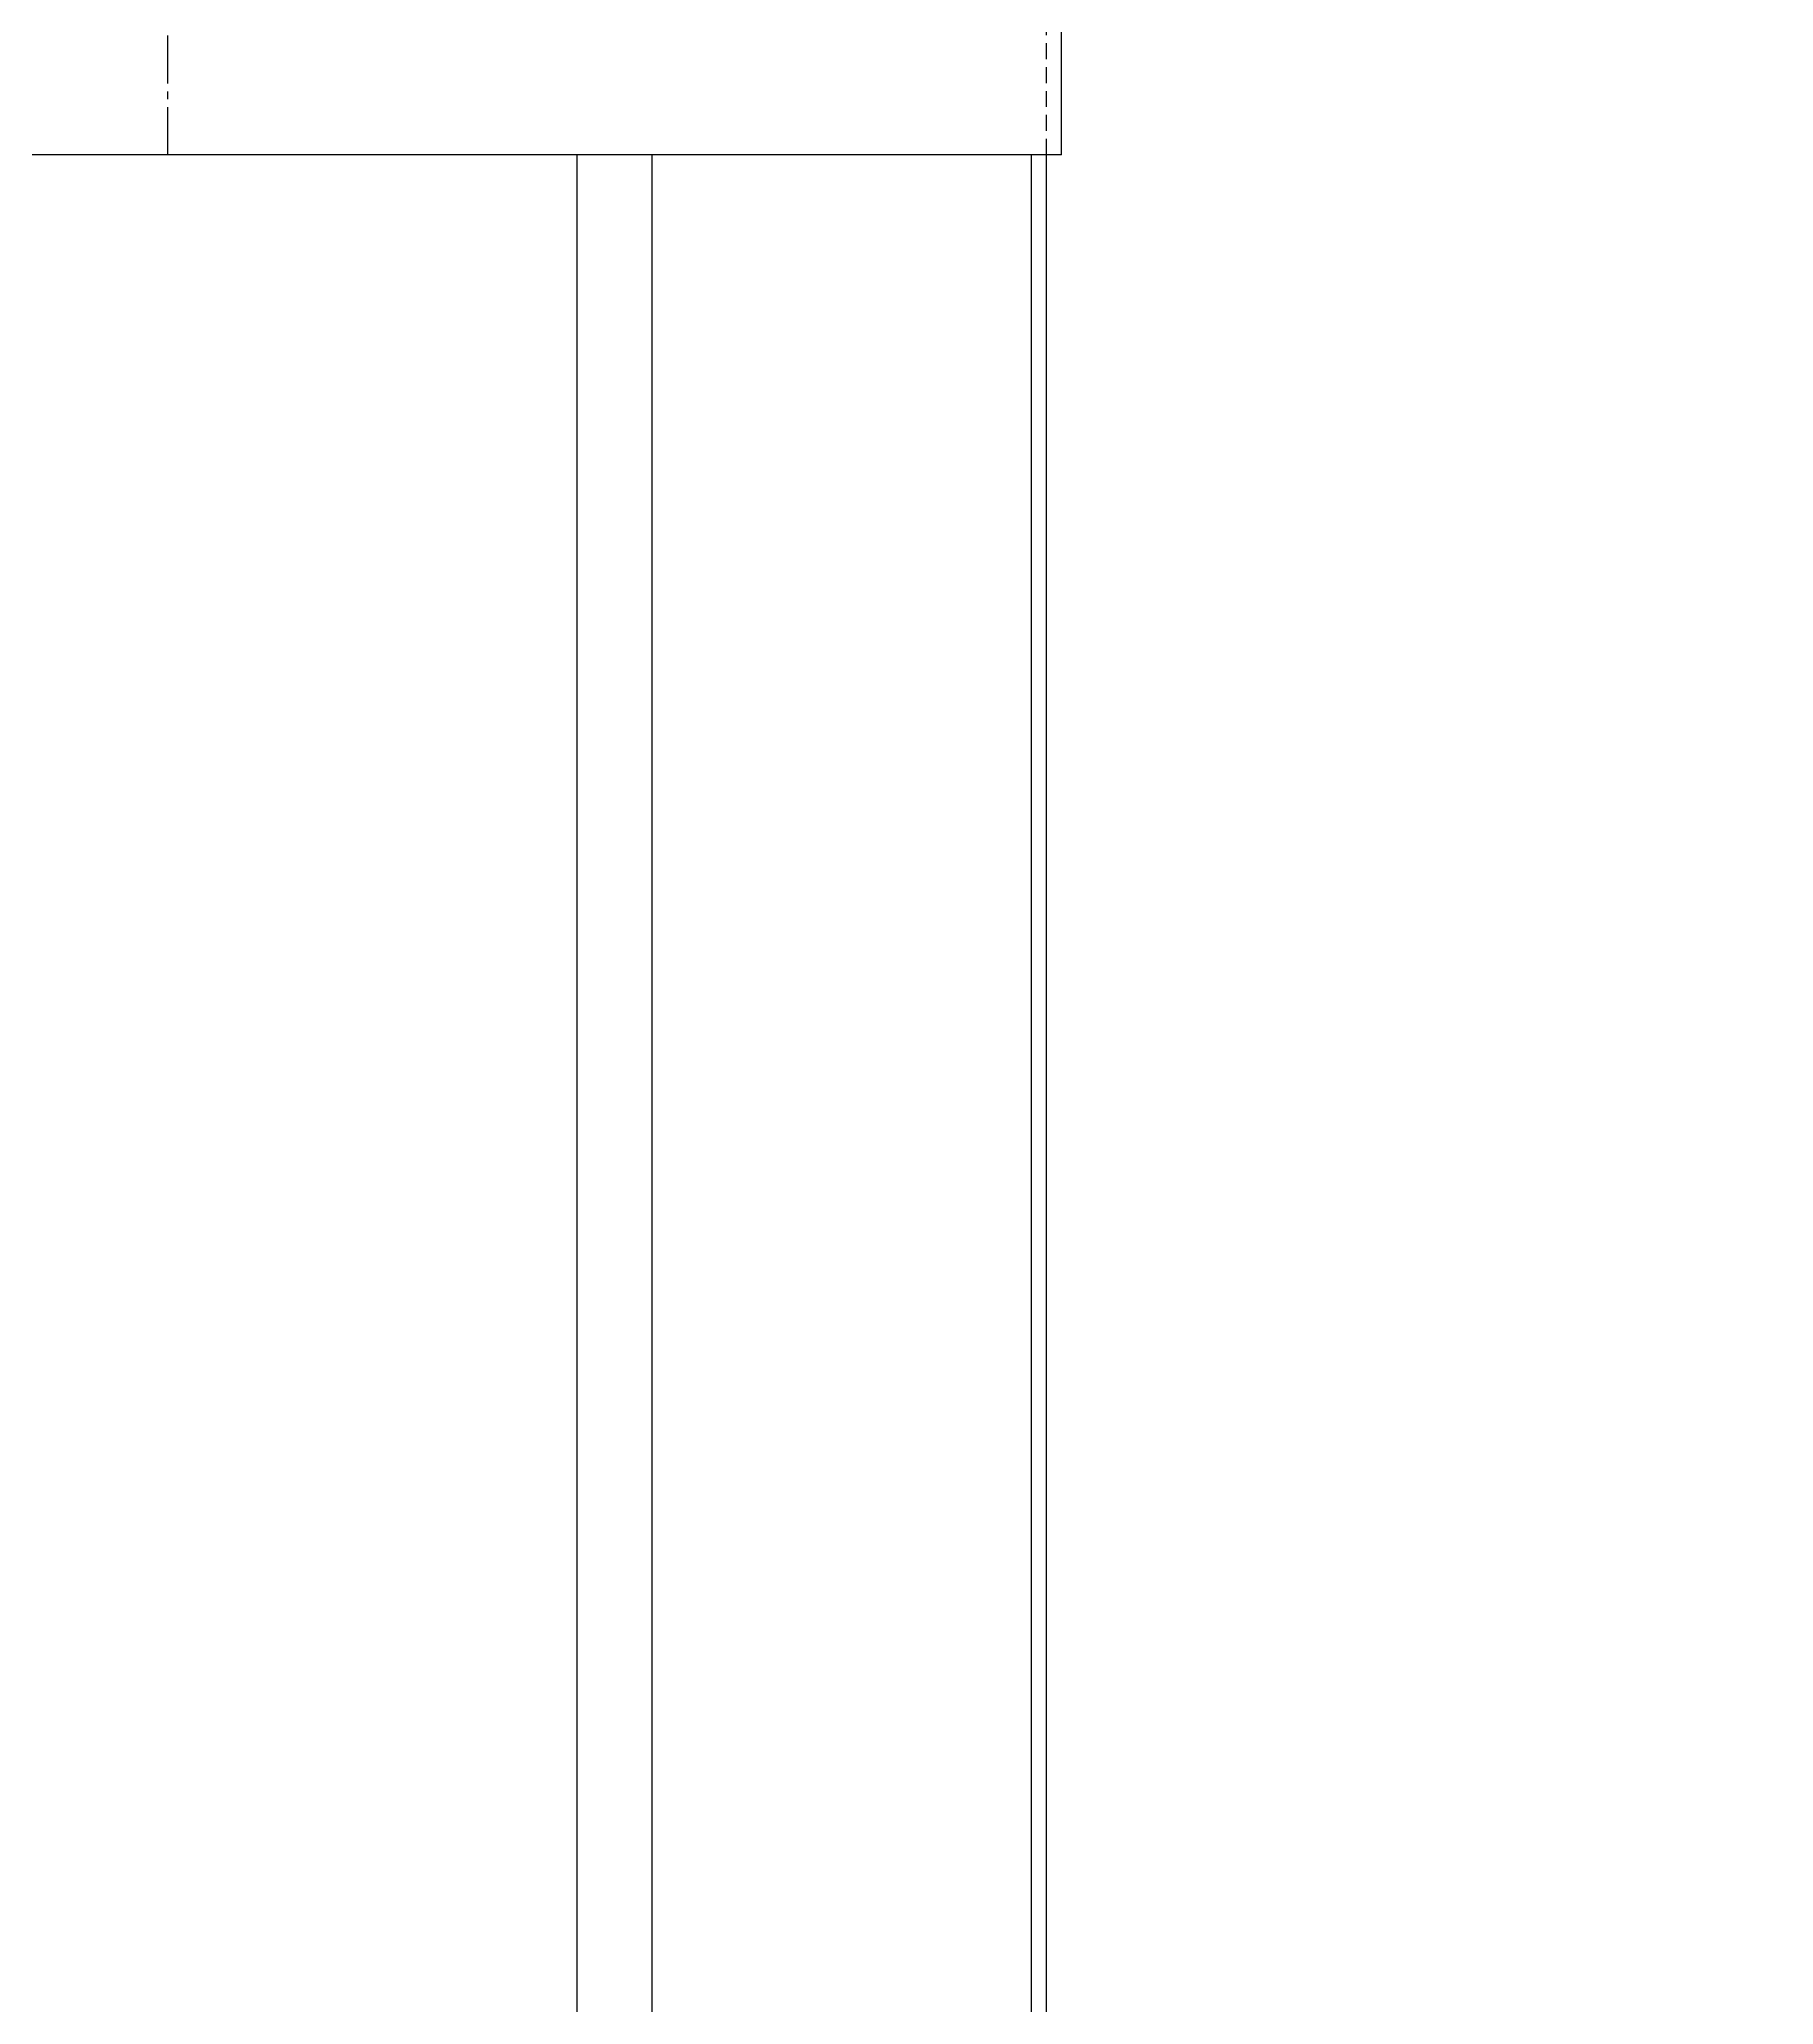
# Model space of a CAD drawing. Header units: millimetres. Extents: x -272986 to 200319, y -34579 to 49604.
# Drawn here: x -28860 to -28169, y 7386 to 8169 of the extents above; entities that cross this region are included whole.
import ezdxf
from ezdxf import colors
from ezdxf.entities.mleader import LeaderData, LeaderLine
from ezdxf.math import Vec2, Vec3

# ---------------------------------------------------------------- set-up
doc = ezdxf.new("R2010")
doc.units = ezdxf.units.MM
doc.linetypes.add('CENTER2', pattern=[28.575000000000003, 19.05, -3.175, 3.175, -3.175])
doc.linetypes.add('HIDDEN', pattern=[9.524999999999999, 6.35, -3.175])
doc.layers.get('Defpoints').update_dxf_attribs({"color": 9})
for name, color, linetype in [('X 2001 M', 1, 'CENTER2'), ('X 3001 D', 5, 'Continuous'), ('X 4001 T', 7, 'Continuous'), ('X 5001 H', 8, 'Continuous')]:
    doc.layers.add(name, color=color, linetype=linetype)
doc.styles.add('BIT STD. 2.5', font='isocpeur.ttf', dxfattribs={"height": 2.5})
doc.styles.add('BIT STD. 3.0', font='isocpeur.ttf', dxfattribs={"height": 2.5})
doc.dimstyles.new('BIT STD. 2.5', dxfattribs={"dimtxt": 2.5, "dimasz": 2.5, "dimexe": 1, "dimexo": 0.75, "dimgap": 1, "dimtad": 1, "dimdec": 0, "dimdsep": 46, "dimtxsty": 'BIT STD. 2.5', "dimcen": 0, "dimadec": 0, "dimazin": 0, "dimtfac": 1, "dimtdec": 0, "dimtmove": 0, "dimatfit": 3, "dimfxl": 1, "dimtfill": 1, "dimlwd": -1, "dimlwe": -1, "dimarcsym": 0})
doc.dimstyles.new('BIT STD. 3.0', dxfattribs={"dimtxt": 3, "dimasz": 3, "dimexe": 1, "dimexo": 0.75, "dimgap": 1, "dimtad": 1, "dimdec": 0, "dimdsep": 46, "dimtxsty": 'BIT STD. 3.0', "dimcen": 0, "dimadec": 0, "dimazin": 0, "dimtfac": 1, "dimtdec": 0, "dimtmove": 0, "dimatfit": 3, "dimfxl": 1, "dimtfill": 1, "dimlwd": -1, "dimlwe": -1, "dimarcsym": 0})

# ---------------------------------------------------------------- blocks, each defined once
blk = doc.blocks.new('*D32')
at = {"layer": 'Defpoints', "color": 0, "transparency": 16777216}
for p in [(-29510.67678410279, 8302.029233528097), (-27304.06413126659, 8302.0292335281), (-29510.67678410279, 7102.029233528097)]:
    blk.add_point(p, dxfattribs=at)
at = {"layer": 'X 3001 D', "color": 0, "transparency": 16777216}
for p, q in [((-29465.67678410279, 8302.029233528097), (-27244.06413126659, 8302.0292335281)), ((-27304.06413126659, 7252.029233528097), (-27304.06413126659, 8152.029233528098)), ((-29465.67678410279, 7102.029233528097), (-27244.06413126659, 7102.029233528097))]:
    blk.add_line(p, q, dxfattribs=at)
for points in [[(-27329.06413126659, 8152.029233528098), (-27279.06413126659, 8152.029233528098), (-27304.06413126659, 8302.0292335281)], [(-27329.06413126659, 7252.029233528097), (-27279.06413126659, 7252.029233528097), (-27304.06413126659, 7102.029233528097)]]:
    blk.add_solid(points, dxfattribs=at)
at = {"layer": 'X 3001 D', "color": 0, "transparency": 16777216, "insert": (-27439.06413126658, 7702.029233528105), "char_height": 150, "attachment_point": 5, "rotation": 90, "style": 'BIT STD. 2.5', "bg_fill": 3, "box_fill_scale": 1.1, "bg_fill_color": 256, "bg_fill_true_color": 13158600, "bg_fill_transparency": 0}
blk.add_mtext('1200', dxfattribs=at)
blk = doc.blocks.new('*U58')
at = {"layer": 'X 2001 M', "color": 0, "linetype": 'CENTER2', "transparency": 16777216}
blk.add_line((0, -122.9790510162248), (0, -72.73905101622483), dxfattribs=at)
blk = doc.blocks.new('Cage Hoop Side')
for p, q in [((-30, -25), (-30.00000000000728, 24.99999999999909)), ((777, 25), (-30, 25)), ((777, -25), (776.9999999999927, 24.99999999999909)), ((777, -25), (-30, -25))]:
    blk.add_line(p, q)
blk.add_circle((0, 0), 7)
at = {"layer": 'X 5001 H', "linetype": 'HIDDEN'}
blk.add_line((771, -25), (771, 24.99999999999909), dxfattribs=at)
at = {"layer": 'X 2001 M', "linetype": 'CENTER2'}
blk.add_blockref('*U58', (421, 97.85905101622484), dxfattribs=at)
blk = doc.blocks.new('Middle Cage')
for points in [[(614, -2604.999999999998), (584, -2604.999999999998), (584, -3456.000000000005), (614, -3456.000000000005)], [(771, -2604.999999999998), (765, -2604.999999999998), (765, -3456.000000000005), (771, -3456.000000000005)]]:
    blk.add_lwpolyline(points, close=True)
blk.add_blockref('Cage Hoop Side', (0, -2579.999999999998))
blk = doc.blocks.new('_Dot')
at = {"color": 0, "linetype": 'ByBlock', "lineweight": -2}
blk.add_line((-0.5, 0), (-1, 0), dxfattribs=at)
at = {"color": 0, "linetype": 'ByBlock', "const_width": 0.5}
blk.add_lwpolyline([(-0.25, 0, 1), (0.25, 0, 1)], format="xyb", close=True, dxfattribs=at)
blk = doc.blocks.new('*D312')
at = {"layer": 'Defpoints', "color": 0, "transparency": 16777216}
for p in [(-28333.12225586301, 9572.029233528097), (-28227.58609450716, 9572.029233528097), (-33887.25192663548, 1987.029233528126)]:
    blk.add_point(p, dxfattribs=at)
at = {"layer": 'X 3001 D', "color": 0, "transparency": 16777216}
blk.add_line((-28288.12225586301, 9572.029233528097), (-27406.29005085096, 9572.029233528097), dxfattribs=at)
at = {"layer": 'X 3001 D', "color": 0, "transparency": 16777216, "insert": (-27786.93807267906, 9708.615181686351), "char_height": 150, "attachment_point": 5, "style": 'BIT STD. 3.0', "bg_fill": 3, "box_fill_scale": 1.1, "bg_fill_color": 256, "bg_fill_true_color": 13158600, "bg_fill_transparency": 0}
blk.add_mtext('{\\fArial|b0|i0|c0|p34;▼}7.585m', dxfattribs=at)

msp = doc.modelspace()

# ---------------------------------------------------------------- dimensions: what is measured, and where the dimension line sits
at = {"layer": 'X 3001 D', "color": 252}
dim = msp.add_linear_dim(base=(-27304.06413126659, 8302.0292335281), p1=(-29510.67678410278, 7102.029233528094), p2=(-29510.67678410278, 8302.029233528094), angle=90, dimstyle='BIT STD. 2.5', dxfattribs=at)
dim.commit()
dim.dimension.update_dxf_attribs({"geometry": '*D32', "text_midpoint": (-27439.06413126658, 7702.029233528105)})

# ---------------------------------------------------------------- next in the draw order: block references
msp.add_blockref('Middle Cage', (-29229.67676430949, 10728.02923352809))

# ---------------------------------------------------------------- next in the draw order: leaders
at = {"layer": 'X 4001 T'}
ml = msp.add_multileader_mtext('Standard', dxfattribs=at)
ml.set_content('{\\LINTERNAL} GALVANISED CAGED LADDER - {\\C1;LOCATION TO BE AGREED} ', color=256, style='BIT STD. 2.5')
ml.set_leader_properties(color=150)
ml.set_arrow_properties(name='DOT')
ml.build(insert=Vec2(0, 0))
ml.multileader.update_dxf_attribs({"text_left_attachment_type": 2, "text_right_attachment_type": 2, "dogleg_length": 3, "arrow_head_size": 150, "scale": 60})
ctx = ml.context
ctx.base_point, ctx.scale, ctx.char_height, ctx.arrow_head_size, ctx.landing_gap_size, ctx.plane_origin = Vec3(-35461.97401534186, 7831.663223992597), 60, 150, 150, 60, Vec3(-37388.9234871572, 4659.836942616159)
ctx.left_attachment, ctx.right_attachment = 2, 2
notes = []
notes.append((ctx, [(1, (1, 1, 0), (-35752.07660793861, 7831.663223992597), (1, 0), 290.1025925967454, [(0, [(-37399.49162904853, 7836.571965343524)], 0, [])])]))
ctx.mtext.insert, ctx.mtext.width, ctx.mtext.defined_height, ctx.mtext.flow_direction = Vec3(-35401.97401534187, 8156.663223992597), 3063.113175745335, 1596.905618155986, 5
for ctx, leaders in notes:
    for number, flags, end, landing, length, lines in leaders:
        leader = LeaderData()
        leader.index, (leader.has_last_leader_line, leader.has_dogleg_vector, leader.attachment_direction) = number, flags
        leader.last_leader_point, leader.dogleg_vector, leader.dogleg_length = Vec3(end), Vec3(landing), length
        for number, points, colour, breaks in lines:
            line = LeaderLine()
            line.index, line.vertices, line.color, line.breaks = number, Vec3.list(points), colors.encode_raw_color(colour), breaks
            leader.lines.append(line)
        ctx.leaders.append(leader)

# ---------------------------------------------------------------- next in the draw order: dimensions: what is measured, and where the dimension line sits
at = {"layer": 'X 3001 D'}
dim = msp.add_ordinate_dim(feature_location=(-28333.12225586301, 9572.029233528097), offset=(105.53616135584889, 0), dtype=0, origin=(-33887.25192663548, 1987.029233528126), text='{\\fArial|b0|i0|c0|p34;▼}<>', dimstyle='BIT STD. 3.0', override={"dimdec": 3, "dimlfac": 0.001, "dimzin": 0, "dimpost": 'm'}, dxfattribs=at)
dim.commit()
dim.dimension.update_dxf_attribs({"geometry": '*D312', "text_midpoint": (-27786.93807267906, 9708.615181686351)})

doc.saveas('drawing.dxf')
